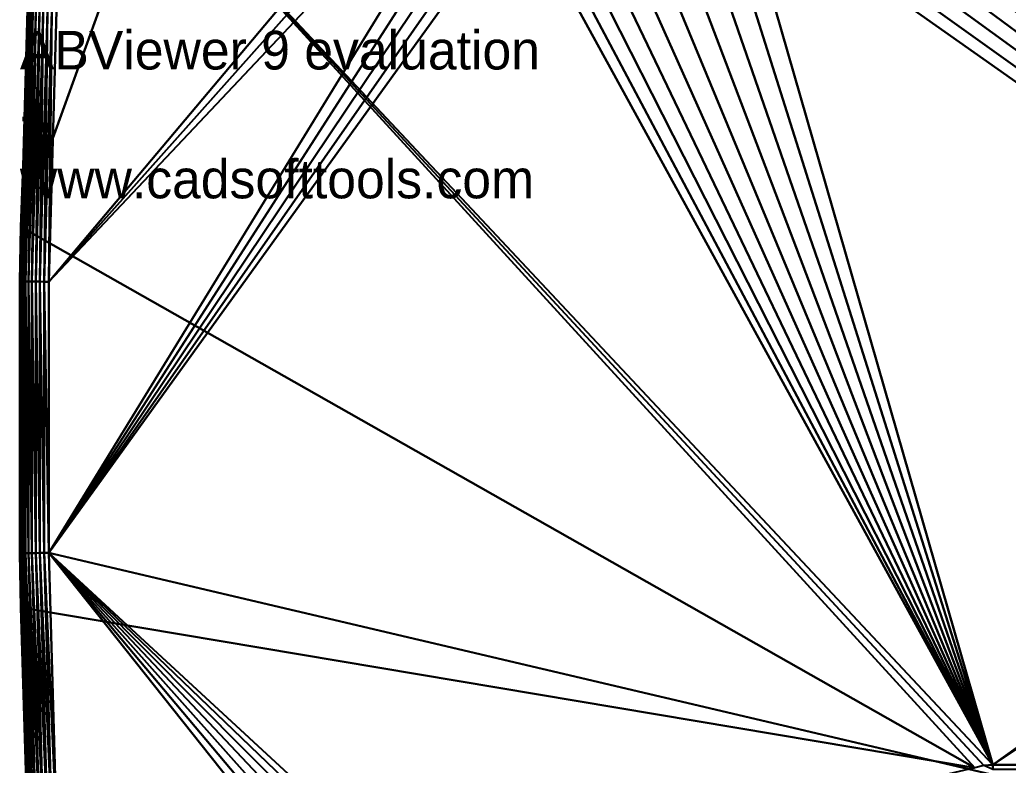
# Model space of a CAD drawing. Header units: millimetres. Extents: x 19.3 to 105.6, y 153.8 to 217.3.
# Drawn here: x 19.3 to 46.36, y 176.01 to 196.43 of the extents above; entities that cross this region are included whole.
import ezdxf

# ---------------------------------------------------------------- set-up
doc = ezdxf.new("R2010")
doc.units = ezdxf.units.MM
doc.layers.get('0').update_dxf_attribs({"color": 132, "linetype": 'CONTINUOUS'})

# ---------------------------------------------------------------- blocks, each defined once
blk = doc.blocks.new('ABViewer')
at = {"color": 0, "insert": (0, 0), "char_height": 0.05, "width": 0.5, "attachment_point": 1}
blk.add_mtext('ABViewer 9 evaluation - www.cadsofttools.com', dxfattribs=at)

msp = doc.modelspace()

# ---------------------------------------------------------------- linework, layer by layer
at = {"invisible_edges": 16}
for points in [[(37.635, 205.326, 21.431), (88.093, 167.419, 21.431), (37.68, 205.862, 21.431)], [(89.982, 202.713, 21.431), (37.68, 205.862, 21.431), (88.956, 168.057, 21.431)], [(37.68, 205.862, 21.431), (88.093, 167.419, 21.431), (88.497, 167.775, 21.431)], [(37.68, 205.862, 21.431), (88.497, 167.775, 21.431), (88.956, 168.057, 21.431)], [(37.635, 205.326, 21.431), (37.499, 204.804, 21.431), (88.093, 167.419, 21.431)], [(88.093, 167.419, 21.431), (37.499, 204.804, 21.431), (37.277, 204.314, 21.431)], [(38.216, 202.866, 19.044), (85.77, 204.661, 19.044), (45.935, 176.023, 19.044)], [(85.77, 204.661, 19.044), (86.04, 203.898, 19.044), (45.935, 176.023, 19.044)], [(87.755, 167, 21.431), (37.277, 204.314, 21.431), (36.976, 203.868, 21.431)], [(88.093, 167.419, 21.431), (37.277, 204.314, 21.431), (87.755, 167, 21.431)], [(36.603, 203.479, 21.431), (87.313, 166.022, 21.431), (36.976, 203.868, 21.431)], [(87.755, 167, 21.431), (36.976, 203.868, 21.431), (87.492, 166.53, 21.431)], [(87.492, 166.53, 21.431), (36.976, 203.868, 21.431), (87.313, 166.022, 21.431)], [(45.935, 176.023, 19.044), (86.04, 203.898, 19.044), (86.434, 203.192, 19.044)], [(20.301, 196.675, 21.431), (20.093, 189.254, 21.431), (32.213, 203.665, 21.431)], [(20.093, 189.254, 21.431), (32.617, 203.309, 21.431), (32.213, 203.665, 21.431)], [(20.093, 189.254, 21.431), (33.076, 203.027, 21.431), (32.617, 203.309, 21.431)], [(36.17, 203.159, 21.431), (87.313, 166.022, 21.431), (36.603, 203.479, 21.431)], [(20.093, 181.83, 21.431), (33.576, 202.826, 21.431), (33.076, 203.027, 21.431)], [(20.093, 181.83, 21.431), (33.076, 203.027, 21.431), (20.093, 189.254, 21.431)], [(36.17, 203.159, 21.431), (35.689, 202.916, 21.431), (87.313, 166.022, 21.431)], [(45.935, 176.023, 19.044), (86.434, 203.192, 19.044), (60.858, 176.023, 19.044)], [(34.102, 202.713, 21.431), (33.576, 202.826, 21.431), (20.093, 181.83, 21.431)], [(87.313, 166.022, 21.431), (35.174, 202.758, 21.431), (20.093, 181.83, 21.431)], [(20.093, 181.83, 21.431), (35.174, 202.758, 21.431), (34.64, 202.69, 21.431)], [(20.093, 181.83, 21.431), (34.64, 202.69, 21.431), (34.102, 202.713, 21.431)], [(87.313, 166.022, 21.431), (35.689, 202.916, 21.431), (35.174, 202.758, 21.431)], [(45.935, 176.023, 19.044), (37.656, 202.282, 19.044), (38.216, 202.866, 19.044)], [(45.935, 176.023, 19.044), (37.006, 201.801, 19.044), (37.656, 202.282, 19.044)], [(31.67, 202.028, 19.044), (45.935, 176.023, 19.044), (22.887, 200.623, 19.044)], [(31.67, 202.028, 19.044), (32.358, 201.604, 19.044), (45.935, 176.023, 19.044)], [(36.283, 201.437, 19.044), (37.006, 201.801, 19.044), (45.935, 176.023, 19.044)], [(45.935, 176.023, 19.044), (32.358, 201.604, 19.044), (33.109, 201.302, 19.044)], [(45.935, 176.023, 19.044), (35.51, 201.2, 19.044), (36.283, 201.437, 19.044)], [(45.935, 176.023, 19.044), (33.109, 201.302, 19.044), (33.9, 201.132, 19.044)], [(33.9, 201.132, 19.044), (34.708, 201.098, 19.044), (45.935, 176.023, 19.044)], [(45.935, 176.023, 19.044), (34.708, 201.098, 19.044), (35.51, 201.2, 19.044)], [(19.701, 200.623, 19.044), (22.887, 200.623, 19.044), (19.325, 190.754, 19.044)], [(19.325, 190.754, 19.044), (22.887, 200.623, 19.044), (45.445, 175.946, 19.044)], [(19.325, 190.754, 19.044), (19.341, 190.754, 20.638), (19.701, 200.623, 19.044)], [(19.701, 200.623, 19.044), (19.341, 190.754, 20.638), (19.508, 196.708, 20.638)], [(22.887, 200.623, 19.044), (45.935, 176.023, 19.044), (45.687, 176.004, 19.044)], [(22.887, 200.623, 19.044), (45.687, 176.004, 19.044), (45.445, 175.946, 19.044)], [(19.517, 196.707, 20.762), (19.341, 190.754, 20.638), (19.31, 189.265, 20.762)], [(19.517, 196.707, 20.762), (19.31, 189.265, 20.762), (19.339, 189.264, 20.883)], [(19.517, 196.707, 20.762), (19.339, 189.264, 20.883), (19.546, 196.706, 20.883)], [(19.546, 196.706, 20.883), (19.339, 189.264, 20.883), (19.386, 189.264, 20.998)], [(19.508, 196.708, 20.638), (19.341, 190.754, 20.638), (19.517, 196.707, 20.762)], [(19.546, 196.706, 20.883), (19.386, 189.264, 20.998), (19.594, 196.704, 20.998)], [(19.594, 196.704, 20.998), (19.386, 189.264, 20.998), (19.451, 189.263, 21.104)], [(19.594, 196.704, 20.998), (19.451, 189.263, 21.104), (19.659, 196.702, 21.104)], [(19.659, 196.702, 21.104), (19.451, 189.263, 21.104), (19.532, 189.262, 21.199)], [(19.659, 196.702, 21.104), (19.532, 189.262, 21.199), (19.74, 196.698, 21.199)], [(19.74, 196.698, 21.199), (19.532, 189.262, 21.199), (19.627, 189.26, 21.28)], [(19.74, 196.698, 21.199), (19.627, 189.26, 21.28), (19.834, 196.694, 21.28)], [(19.834, 196.694, 21.28), (19.627, 189.26, 21.28), (19.733, 189.259, 21.345)], [(19.834, 196.694, 21.28), (19.733, 189.259, 21.345), (19.941, 196.69, 21.345)], [(19.941, 196.69, 21.345), (19.733, 189.259, 21.345), (19.848, 189.257, 21.392)], [(19.941, 196.69, 21.345), (19.848, 189.257, 21.392), (20.056, 196.685, 21.392)], [(20.056, 196.685, 21.392), (19.848, 189.257, 21.392), (19.969, 189.256, 21.421)], [(20.056, 196.685, 21.392), (19.969, 189.256, 21.421), (20.177, 196.68, 21.421)], [(20.177, 196.68, 21.421), (19.969, 189.256, 21.421), (20.093, 189.254, 21.431)], [(20.177, 196.68, 21.421), (20.093, 189.254, 21.431), (20.301, 196.675, 21.431)], [(19.325, 180.33, 19.044), (19.3, 181.819, 20.638), (19.325, 190.754, 19.044)], [(19.3, 181.819, 20.638), (19.3, 189.265, 20.638), (19.325, 190.754, 19.044)], [(19.325, 190.754, 19.044), (19.3, 189.265, 20.638), (19.341, 190.754, 20.638)], [(19.341, 190.754, 20.638), (19.3, 189.265, 20.638), (19.31, 189.265, 20.762)], [(19.325, 190.754, 19.044), (45.445, 175.946, 19.044), (19.325, 180.33, 19.044)], [(19.31, 189.265, 20.762), (19.3, 189.265, 20.638), (19.31, 181.819, 20.762)], [(19.3, 189.265, 20.638), (19.3, 181.819, 20.638), (19.31, 181.819, 20.762)], [(19.31, 189.265, 20.762), (19.31, 181.819, 20.762), (19.339, 181.82, 20.883)], [(19.339, 189.264, 20.883), (19.31, 189.265, 20.762), (19.339, 181.82, 20.883)], [(19.339, 189.264, 20.883), (19.386, 181.82, 20.998), (19.386, 189.264, 20.998)], [(19.339, 189.264, 20.883), (19.339, 181.82, 20.883), (19.386, 181.82, 20.998)], [(19.386, 189.264, 20.998), (19.386, 181.82, 20.998), (19.451, 181.821, 21.104)], [(19.386, 189.264, 20.998), (19.451, 181.821, 21.104), (19.451, 189.263, 21.104)], [(19.451, 189.263, 21.104), (19.451, 181.821, 21.104), (19.532, 181.823, 21.199)], [(19.451, 189.263, 21.104), (19.532, 181.823, 21.199), (19.532, 189.262, 21.199)], [(19.532, 189.262, 21.199), (19.532, 181.823, 21.199), (19.627, 181.824, 21.28)], [(19.532, 189.262, 21.199), (19.627, 181.824, 21.28), (19.627, 189.26, 21.28)], [(19.627, 189.26, 21.28), (19.627, 181.824, 21.28), (19.733, 181.825, 21.345)], [(19.627, 189.26, 21.28), (19.733, 181.825, 21.345), (19.733, 189.259, 21.345)], [(19.733, 189.259, 21.345), (19.733, 181.825, 21.345), (19.848, 181.827, 21.392)], [(19.733, 189.259, 21.345), (19.848, 181.827, 21.392), (19.848, 189.257, 21.392)], [(19.848, 189.257, 21.392), (19.848, 181.827, 21.392), (19.969, 181.829, 21.421)], [(19.848, 189.257, 21.392), (19.969, 181.829, 21.421), (19.969, 189.256, 21.421)], [(19.969, 189.256, 21.421), (19.969, 181.829, 21.421), (20.093, 181.83, 21.431)], [(19.969, 189.256, 21.421), (20.093, 181.83, 21.431), (20.093, 189.254, 21.431)], [(19.325, 180.33, 19.044), (19.341, 180.331, 20.638), (19.3, 181.819, 20.638)], [(19.31, 181.819, 20.762), (19.3, 181.819, 20.638), (19.341, 180.331, 20.638)], [(19.339, 181.82, 20.883), (19.31, 181.819, 20.762), (19.546, 174.378, 20.883)], [(19.31, 181.819, 20.762), (19.517, 174.377, 20.762), (19.546, 174.378, 20.883)], [(19.31, 181.819, 20.762), (19.341, 180.331, 20.638), (19.517, 174.377, 20.762)], [(19.339, 181.82, 20.883), (19.546, 174.378, 20.883), (19.594, 174.38, 20.998)], [(19.386, 181.82, 20.998), (19.339, 181.82, 20.883), (19.594, 174.38, 20.998)], [(19.386, 181.82, 20.998), (19.659, 174.383, 21.104), (19.451, 181.821, 21.104)], [(19.386, 181.82, 20.998), (19.594, 174.38, 20.998), (19.659, 174.383, 21.104)], [(19.451, 181.821, 21.104), (19.74, 174.386, 21.199), (19.532, 181.823, 21.199)], [(19.451, 181.821, 21.104), (19.659, 174.383, 21.104), (19.74, 174.386, 21.199)], [(19.532, 181.823, 21.199), (19.834, 174.39, 21.28), (19.627, 181.824, 21.28)], [(19.532, 181.823, 21.199), (19.74, 174.386, 21.199), (19.834, 174.39, 21.28)], [(19.627, 181.824, 21.28), (19.941, 174.395, 21.345), (19.733, 181.825, 21.345)], [(19.627, 181.824, 21.28), (19.834, 174.39, 21.28), (19.941, 174.395, 21.345)], [(19.733, 181.825, 21.345), (20.056, 174.399, 21.392), (19.848, 181.827, 21.392)], [(19.733, 181.825, 21.345), (19.941, 174.395, 21.345), (20.056, 174.399, 21.392)], [(19.848, 181.827, 21.392), (20.177, 174.404, 21.421), (19.969, 181.829, 21.421)], [(19.848, 181.827, 21.392), (20.056, 174.399, 21.392), (20.177, 174.404, 21.421)], [(19.969, 181.829, 21.421), (20.301, 174.41, 21.431), (20.093, 181.83, 21.431)], [(19.969, 181.829, 21.421), (20.177, 174.404, 21.421), (20.301, 174.41, 21.431)], [(32.617, 167.775, 21.431), (33.076, 168.057, 21.431), (20.093, 181.83, 21.431)], [(20.093, 181.83, 21.431), (33.076, 168.057, 21.431), (33.576, 168.258, 21.431)], [(34.64, 168.394, 21.431), (87.313, 166.022, 21.431), (20.093, 181.83, 21.431)], [(34.64, 168.394, 21.431), (20.093, 181.83, 21.431), (34.102, 168.371, 21.431)], [(34.102, 168.371, 21.431), (20.093, 181.83, 21.431), (33.576, 168.258, 21.431)], [(20.301, 174.41, 21.431), (31.875, 167, 21.431), (20.093, 181.83, 21.431)], [(20.093, 181.83, 21.431), (31.875, 167, 21.431), (32.213, 167.419, 21.431)], [(20.093, 181.83, 21.431), (32.213, 167.419, 21.431), (32.617, 167.775, 21.431)], [(19.508, 174.376, 20.638), (19.341, 180.331, 20.638), (19.325, 180.33, 19.044)], [(45.445, 175.946, 19.044), (19.732, 169.915, 19.044), (19.325, 180.33, 19.044)], [(19.732, 169.915, 19.044), (19.508, 174.376, 20.638), (19.325, 180.33, 19.044)], [(19.517, 174.377, 20.762), (19.341, 180.331, 20.638), (19.508, 174.376, 20.638)], [(45.935, 176.023, 19.044), (45.935, 175.899, 19.034), (45.687, 176.004, 19.044)], [(60.858, 175.899, 19.034), (45.935, 175.899, 19.034), (45.935, 176.023, 19.044)], [(60.858, 175.899, 19.034), (45.935, 176.023, 19.044), (60.858, 176.023, 19.044)]]:
    msp.add_3dface(points, dxfattribs=at)

# ---------------------------------------------------------------- block references
at = {"xscale": 28.76375643412272, "yscale": 21.16667175292969}
msp.add_blockref('ABViewer', (19.3, 196.125, 10.716), dxfattribs=at)

doc.saveas('drawing.dxf')
